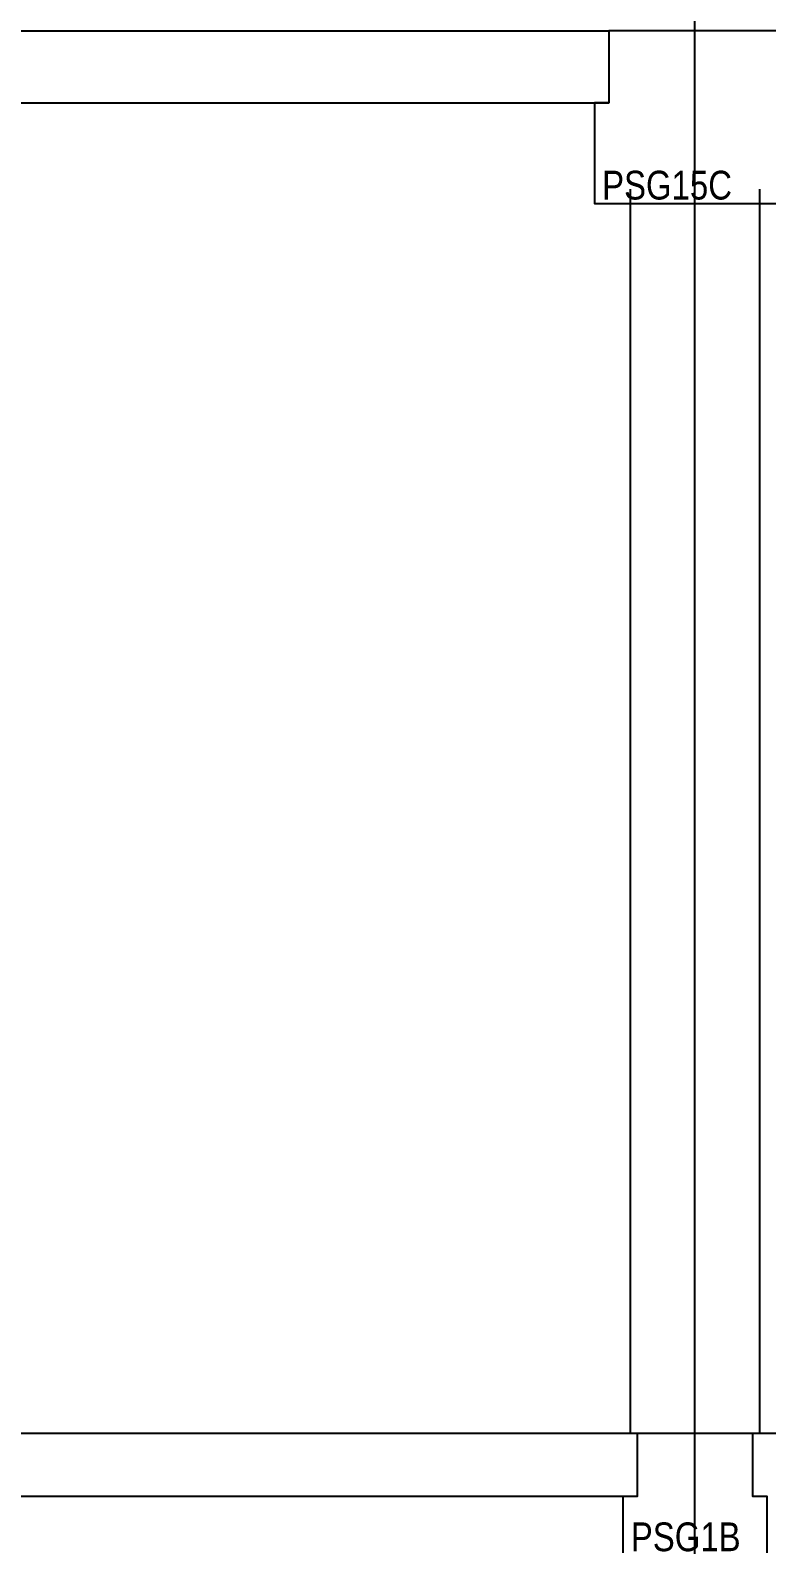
# Model space of a CAD drawing. Header units: millimetres. Extents: x 4754612 to 5801174, y 2368242 to 2777223.
# Drawn here: x 4958037 to 4963163, y 2606980 to 2617505 of the extents above; entities that cross this region are included whole.
import ezdxf
from ezdxf.enums import TextEntityAlignment as Align

# ---------------------------------------------------------------- set-up
doc = ezdxf.new("R2010")
doc.units = ezdxf.units.MM
doc.header["$LTSCALE"] = 1000
doc.linetypes.add('CEN', pattern=[6.2, 6, -0.1, 0, -0.1])
doc.layers.get('DEFPOINTS').update_dxf_attribs({"color": 151})
for name, color, linetype in [('A-ELE-8', 8, 'Continuous'), ('A-중심선', 10, 'CEN'), ('CON', 2, 'Continuous')]:
    doc.layers.add(name, color=color, linetype=linetype)
doc.styles.add('A.NARROW', font='ARIALN.TTF')

# ---------------------------------------------------------------- blocks, each defined once
blk = doc.blocks.new('zw$CF19')
at = {"layer": 'CON'}
blk.add_lwpolyline([(-500, -1100), (-500, -440), (-400, -440), (-400, 0), (400, 0), (400, -440), (500, -440), (500, -1100)], close=True, dxfattribs=at)
at = {"layer": 'DEFPOINTS', "style": 'A.NARROW'}
for s, p in [('PSG1B', (-446, -722, 0)), ('PSG1C', (-446, -972, 0))]:
    blk.add_text(s, height=200, dxfattribs=at).set_placement(p, align=Align.MIDDLE_LEFT)
blk = doc.blocks.new('zw$4221')
at = {"layer": 'CON'}
blk.add_lwpolyline([(-700, -500), (-700, -1200), (700, -1200), (700, -500), (600, -500), (600, 0), (-600, 0), (-600, -500)], close=True, dxfattribs=at)
at = {"layer": 'DEFPOINTS', "style": 'A.NARROW'}
blk.add_text('PSG15C', height=200, dxfattribs=at).set_placement((-646, -1072, 0), align=Align.MIDDLE_LEFT)

msp = doc.modelspace()

# ---------------------------------------------------------------- linework, layer by layer
at = {"layer": 'A-ELE-8'}
for p, q in [((4962213.3, 2616399.621), (4962213.3, 2607749.621)), ((4963113.3, 2616399.621), (4963113.3, 2607749.621))]:
    msp.add_line(p, q, dxfattribs=at)
at = {"layer": 'A-중심선', "ltscale": 5}
for p, q in [((4962663.3, 2560495.412), (4962663.3, 2645427.791)), ((4867905.529, 2607749.621), (5176073.3, 2607749.621))]:
    msp.add_line(p, q, dxfattribs=at)
at = {"layer": 'CON'}
for p, q in [((4952163.3, 2617499.621), (4962063.3, 2617499.621)), ((4952263.3, 2616999.621), (4962063.3, 2616999.621)), ((4907563.3, 2607749.621), (5116763.3, 2607749.621)), ((4952163.3, 2607309.621), (4962163.3, 2607309.621))]:
    msp.add_line(p, q, dxfattribs=at)

# ---------------------------------------------------------------- block references
for name, p in [('zw$4221', (4962663.3, 2617499.621)), ('zw$CF19', (4962663.3, 2607749.621))]:
    msp.add_blockref(name, p, dxfattribs=at)

doc.saveas('drawing.dxf')
